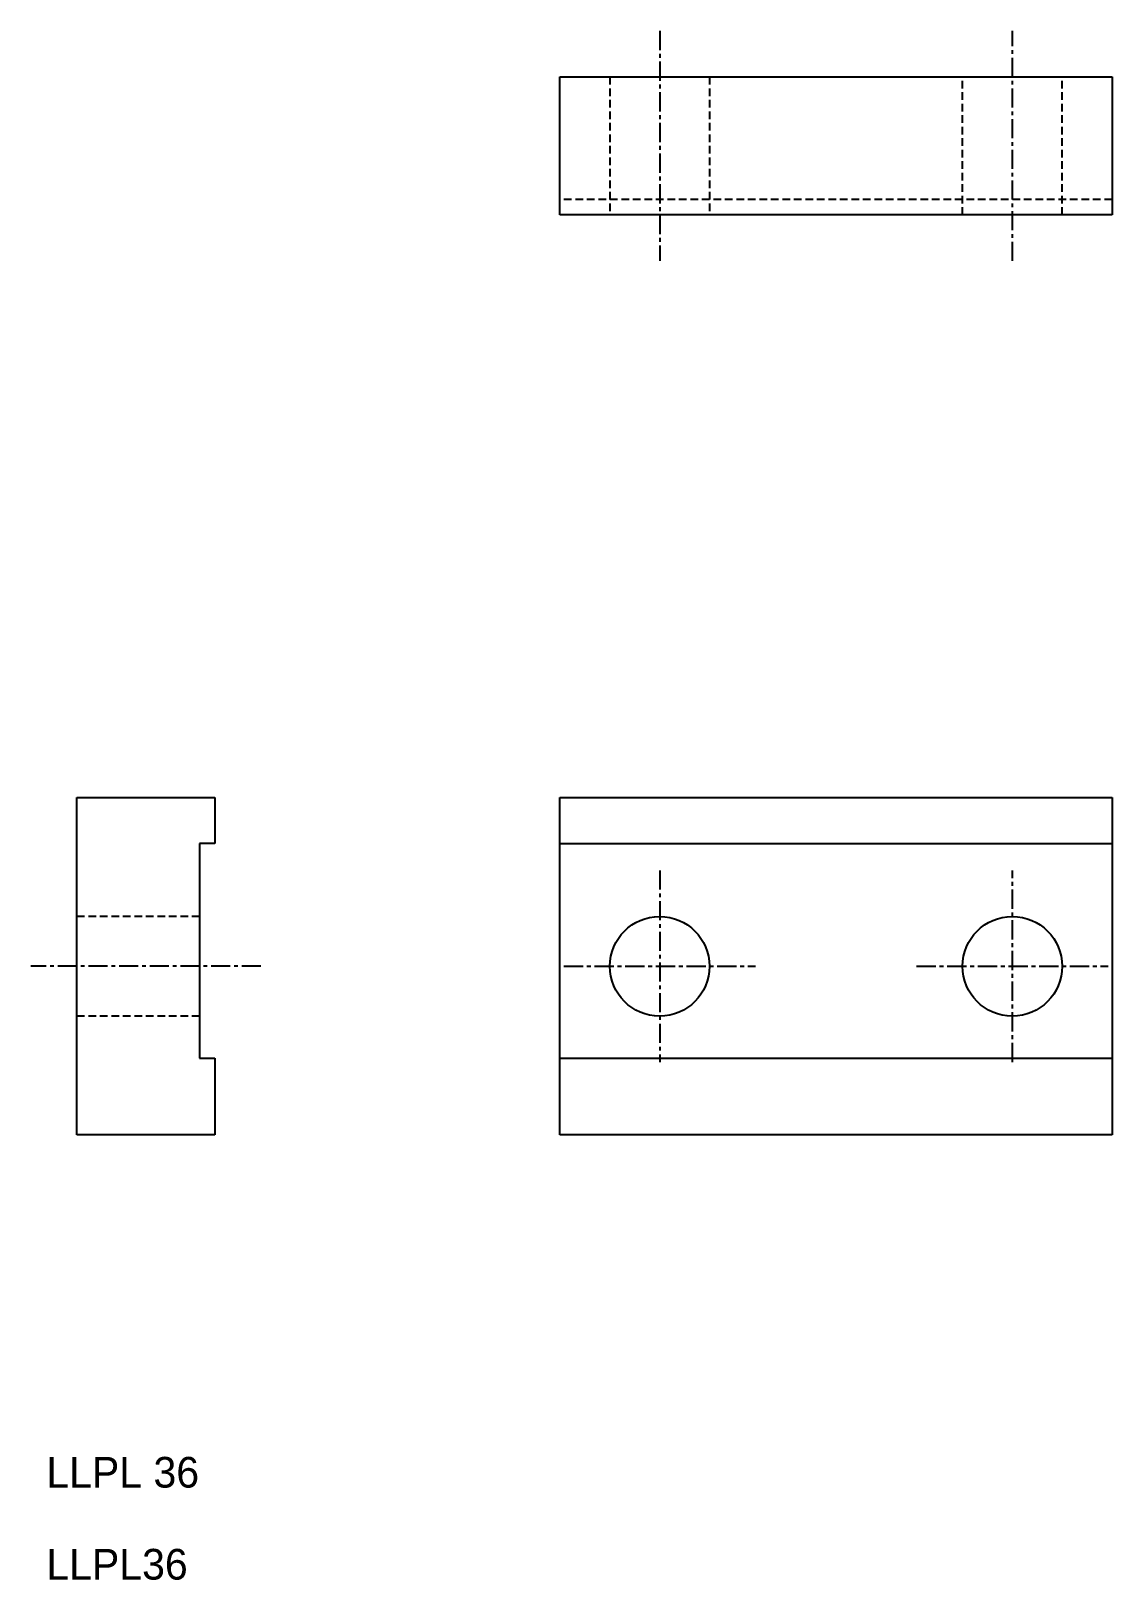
# Model space of a CAD drawing. Extents: x 9 to 80, y 10 to 111.
import ezdxf

# ---------------------------------------------------------------- set-up
doc = ezdxf.new("R2010")
doc.units = 0
doc.linetypes.add('CENTER', pattern=[2, 1.25, -0.25, 0.25, -0.25])
doc.linetypes.add('DASHED', pattern=[0.75, 0.5, -0.25])
doc.layers.get('0').update_dxf_attribs({"linetype": 'CONTINUOUS'})
doc.layers.add('CENTER', color=1, linetype='CENTER')

msp = doc.modelspace()

# ---------------------------------------------------------------- linework, layer by layer
at = {"color": 7, "linetype": 'CONTINUOUS'}
for p, q in [((43.5, 108), (79.5, 108)), ((43.5, 99), (43.5, 108)), ((79.5, 108), (79.5, 99)), ((79.5, 99), (43.5, 99)), ((12, 39), (12, 61)), ((12, 61), (21, 61)), ((21, 61), (21, 58)), ((43.5, 61), (79.5, 61)), ((43.5, 39), (43.5, 61)), ((79.5, 61), (79.5, 39)), ((20, 58), (20, 44)), ((21, 58), (20, 58)), ((43.5, 58), (79.5, 58)), ((20, 44), (21, 44)), ((21, 44), (21, 39)), ((43.5, 44), (79.5, 44)), ((21, 39), (12, 39)), ((79.5, 39), (43.5, 39))]:
    msp.add_line(p, q, dxfattribs=at)
at = {"color": 3, "linetype": 'DASHED'}
for p, q in [((46.75, 108), (46.75, 99)), ((53.25, 108), (53.25, 99)), ((69.75, 99), (69.75, 108)), ((76.25, 99), (76.25, 108)), ((79.5, 100), (43.5, 100)), ((20, 53.25), (12, 53.25)), ((20, 46.75), (12, 46.75))]:
    msp.add_line(p, q, dxfattribs=at)
at = {"color": 7, "linetype": 'CONTINUOUS'}
for centre in [(50, 50), (73, 50)]:
    msp.add_circle(centre, 3.25, dxfattribs=at)
at = {"layer": 'CENTER', "color": 1, "linetype": 'CENTER'}
for p, q in [((50, 111), (50, 96)), ((73, 96), (73, 111)), ((50, 56.25), (50, 43.75)), ((73, 43.75), (73, 56.25)), ((24, 50), (9, 50)), ((43.75, 50), (56.25, 50)), ((66.75, 50), (79.25, 50))]:
    msp.add_line(p, q, dxfattribs=at)

# ---------------------------------------------------------------- texts
at = {"color": 7, "linetype": 'CONTINUOUS'}
for s, p in [('LLPL 36', (10, 16)), ('LLPL36', (10, 10))]:
    msp.add_text(s, height=2, dxfattribs=at).set_placement(p)

doc.saveas('drawing.dxf')
